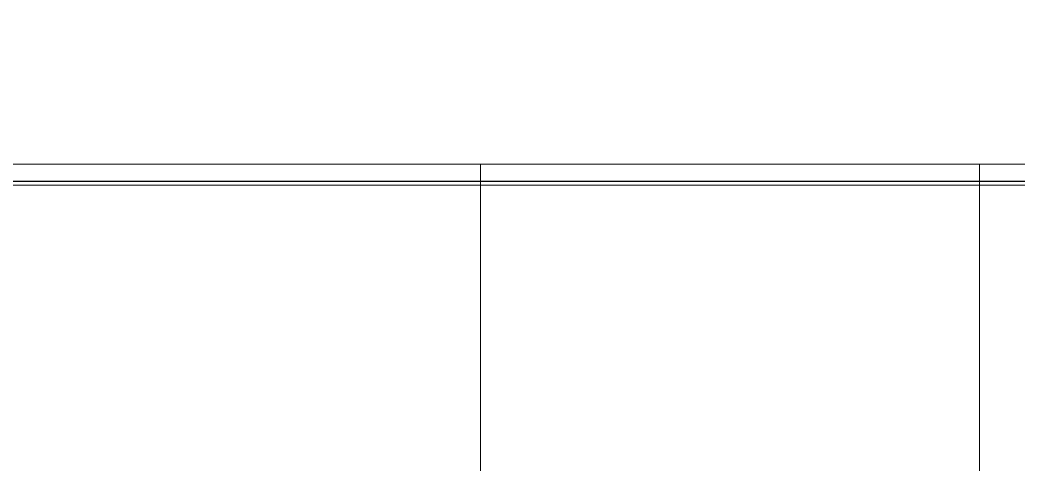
# Model space of a CAD drawing. Header units: millimetres. Extents: x -46169 to 237885, y -84465 to 18123.
# Drawn here: x 112282 to 113382, y -80064 to -79568 of the extents above; entities that cross this region are included whole.
import ezdxf

# ---------------------------------------------------------------- set-up
doc = ezdxf.new("R2010")
doc.units = ezdxf.units.MM
doc.header["$MEASUREMENT"] = 0
doc.linetypes.add('Wipeout_Contour', pattern=[1000, 0, -1000])
doc.layers.add('New_A-25-M_Wall_Ext', color=7, linetype='Continuous')
doc.layers.add('New_A-35-M_FFE_Fixed', color=7, linetype='Continuous')
doc.layers.add('New_A-35-M_FFE_Fixed_Pen_No__1', color=7, linetype='Continuous', lineweight=13)

# ---------------------------------------------------------------- blocks, each defined once
blk = doc.blocks.new('Section Elem_2_2', base_point=(64459.2, -84332.6))
at = {"color": 254, "linetype": 'Wipeout_Contour', "lineweight": 0, "ltscale": 822760.914262}
blk.add_wipeout([(110142.1, -80282.6), (110309.7, -80282.6), (110309.7, -79726.4), (114918.4, -79726.4), (114918.4, -78182.6), (110142.1, -78182.6)], dxfattribs=at).dxf.layer = 'New_A-25-M_Wall_Ext'
blk = doc.blocks.new('Section Elem_12_2', base_point=(64459.2, -84332.6))
at = {"color": 254, "linetype": 'Wipeout_Contour', "lineweight": 0, "ltscale": 553410.616974}
blk.add_wipeout([(112789.7, -79726.4), (112789.7, -79745.2), (113339.7, -79745.2), (113339.7, -79726.4)], dxfattribs=at).dxf.layer = 'New_A-35-M_FFE_Fixed'
at = {"layer": 'New_A-35-M_FFE_Fixed_Pen_No__1', "linetype": 'Continuous'}
blk.add_line((112789.7, -79726.4), (113339.7, -79726.4), dxfattribs=at)
at = {"color": 254, "linetype": 'Wipeout_Contour', "lineweight": 0, "ltscale": 553805.690771}
blk.add_wipeout([(113339.7, -79749.5), (112789.7, -79749.5), (112789.7, -80064.4), (113339.7, -80064.4)], dxfattribs=at).dxf.layer = 'New_A-35-M_FFE_Fixed'
at = {"color": 254, "linetype": 'Wipeout_Contour', "lineweight": 0, "ltscale": 553438.908504}
blk.add_wipeout([(113339.7, -79748.5), (113339.7, -79747.6), (112789.7, -79747.6), (112789.7, -79748.5)], dxfattribs=at).dxf.layer = 'New_A-35-M_FFE_Fixed'
at = {"color": 254, "linetype": 'Wipeout_Contour', "lineweight": 0, "ltscale": 553436.969705}
blk.add_wipeout([(113339.7, -79747.6), (113339.7, -79746.8), (112789.7, -79746.8), (112789.7, -79747.6)], dxfattribs=at).dxf.layer = 'New_A-35-M_FFE_Fixed'
at = {"color": 254, "linetype": 'Wipeout_Contour', "lineweight": 0, "ltscale": 553441.032395}
blk.add_wipeout([(112789.7, -79748.5), (112789.7, -79749.5), (113339.7, -79749.5), (113339.7, -79748.5)], dxfattribs=at).dxf.layer = 'New_A-35-M_FFE_Fixed'
at = {"color": 254, "linetype": 'Wipeout_Contour', "lineweight": 0, "ltscale": 553435.2905}
blk.add_wipeout([(113339.7, -79746.8), (113339.7, -79746.2), (112789.7, -79746.2), (112789.7, -79746.8)], dxfattribs=at).dxf.layer = 'New_A-35-M_FFE_Fixed'
at = {"color": 254, "linetype": 'Wipeout_Contour', "lineweight": 0, "ltscale": 553432.391429}
blk.add_wipeout([(113339.7, -79745.3), (113339.7, -79745.2), (112789.7, -79745.2), (112789.7, -79745.3)], dxfattribs=at).dxf.layer = 'New_A-35-M_FFE_Fixed'
at = {"color": 254, "linetype": 'Wipeout_Contour', "lineweight": 0, "ltscale": 553432.95652}
blk.add_wipeout([(113339.7, -79745.7), (113339.7, -79745.3), (112789.7, -79745.3), (112789.7, -79745.7)], dxfattribs=at).dxf.layer = 'New_A-35-M_FFE_Fixed'
at = {"color": 254, "linetype": 'Wipeout_Contour', "lineweight": 0, "ltscale": 553433.935415}
blk.add_wipeout([(112789.7, -79746.2), (113339.7, -79746.2), (113339.7, -79745.7), (112789.7, -79745.7)], dxfattribs=at).dxf.layer = 'New_A-35-M_FFE_Fixed'
at = {"layer": 'New_A-35-M_FFE_Fixed_Pen_No__1', "linetype": 'Continuous'}
for p, q in [((112789.7, -79745.2), (113339.7, -79745.2)), ((112789.7, -79749.5), (113339.7, -79749.5))]:
    blk.add_line(p, q, dxfattribs=at)
blk = doc.blocks.new('Section Elem_18_2', base_point=(64459.2, -84332.6))
at = {"color": 254, "linetype": 'Wipeout_Contour', "lineweight": 0, "ltscale": 555209.94922}
blk.add_wipeout([(113339.7, -79726.4), (113339.7, -79745.2), (113889.7, -79745.2), (113889.7, -79726.4)], dxfattribs=at).dxf.layer = 'New_A-35-M_FFE_Fixed'
at = {"layer": 'New_A-35-M_FFE_Fixed_Pen_No__1', "linetype": 'Continuous'}
blk.add_line((113339.7, -79726.4), (113889.7, -79726.4), dxfattribs=at)
at = {"color": 254, "linetype": 'Wipeout_Contour', "lineweight": 0, "ltscale": 555603.744337}
blk.add_wipeout([(113339.7, -80064.4), (113889.7, -80064.4), (113889.7, -79749.5), (113339.7, -79749.5)], dxfattribs=at).dxf.layer = 'New_A-35-M_FFE_Fixed'
at = {"color": 254, "linetype": 'Wipeout_Contour', "lineweight": 0, "ltscale": 555238.149074}
blk.add_wipeout([(113889.7, -79748.5), (113889.7, -79747.6), (113339.7, -79747.6), (113339.7, -79748.5)], dxfattribs=at).dxf.layer = 'New_A-35-M_FFE_Fixed'
at = {"color": 254, "linetype": 'Wipeout_Contour', "lineweight": 0, "ltscale": 555236.216557}
blk.add_wipeout([(113889.7, -79747.6), (113889.7, -79746.8), (113339.7, -79746.8), (113339.7, -79747.6)], dxfattribs=at).dxf.layer = 'New_A-35-M_FFE_Fixed'
at = {"color": 254, "linetype": 'Wipeout_Contour', "lineweight": 0, "ltscale": 555240.266082}
blk.add_wipeout([(113339.7, -79748.5), (113339.7, -79749.5), (113889.7, -79749.5), (113889.7, -79748.5)], dxfattribs=at).dxf.layer = 'New_A-35-M_FFE_Fixed'
at = {"color": 254, "linetype": 'Wipeout_Contour', "lineweight": 0, "ltscale": 555234.542794}
blk.add_wipeout([(113889.7, -79746.8), (113889.7, -79746.2), (113339.7, -79746.2), (113339.7, -79746.8)], dxfattribs=at).dxf.layer = 'New_A-35-M_FFE_Fixed'
at = {"color": 254, "linetype": 'Wipeout_Contour', "lineweight": 0, "ltscale": 555231.653117}
blk.add_wipeout([(113889.7, -79745.3), (113889.7, -79745.2), (113339.7, -79745.2), (113339.7, -79745.3)], dxfattribs=at).dxf.layer = 'New_A-35-M_FFE_Fixed'
at = {"color": 254, "linetype": 'Wipeout_Contour', "lineweight": 0, "ltscale": 555232.216377}
blk.add_wipeout([(113889.7, -79745.7), (113889.7, -79745.3), (113339.7, -79745.3), (113339.7, -79745.7)], dxfattribs=at).dxf.layer = 'New_A-35-M_FFE_Fixed'
at = {"color": 254, "linetype": 'Wipeout_Contour', "lineweight": 0, "ltscale": 555233.1921}
blk.add_wipeout([(113339.7, -79746.2), (113889.7, -79746.2), (113889.7, -79745.7), (113339.7, -79745.7)], dxfattribs=at).dxf.layer = 'New_A-35-M_FFE_Fixed'
at = {"layer": 'New_A-35-M_FFE_Fixed_Pen_No__1', "linetype": 'Continuous'}
for p, q in [((113339.7, -79726.4), (113339.7, -79745.2)), ((113339.7, -79745.2), (113889.7, -79745.2)), ((113339.7, -79745.3), (113339.7, -79745.2)), ((113339.7, -79745.7), (113339.7, -79745.3)), ((113339.7, -79746.2), (113339.7, -79745.7)), ((113339.7, -79746.8), (113339.7, -79746.2)), ((113339.7, -79747.6), (113339.7, -79746.8)), ((113339.7, -79748.5), (113339.7, -79747.6)), ((113339.7, -79749.5), (113339.7, -79748.5)), ((113339.7, -79749.5), (113889.7, -79749.5)), ((113339.7, -80064.4), (113339.7, -79749.5))]:
    blk.add_line(p, q, dxfattribs=at)
blk = doc.blocks.new('Section Elem_19_2', base_point=(64459.2, -84332.6))
at = {"color": 254, "linetype": 'Wipeout_Contour', "lineweight": 0, "ltscale": 551614.189868}
blk.add_wipeout([(112239.7, -79726.4), (112239.7, -79745.2), (112789.7, -79745.2), (112789.7, -79726.4)], dxfattribs=at).dxf.layer = 'New_A-35-M_FFE_Fixed'
at = {"layer": 'New_A-35-M_FFE_Fixed_Pen_No__1', "linetype": 'Continuous'}
blk.add_line((112239.7, -79726.4), (112789.7, -79726.4), dxfattribs=at)
at = {"color": 254, "linetype": 'Wipeout_Contour', "lineweight": 0, "ltscale": 552010.548592}
blk.add_wipeout([(112239.7, -79749.5), (112239.7, -80064.4), (112789.7, -80064.4), (112789.7, -79749.5)], dxfattribs=at).dxf.layer = 'New_A-35-M_FFE_Fixed'
at = {"color": 254, "linetype": 'Wipeout_Contour', "lineweight": 0, "ltscale": 551642.573528}
blk.add_wipeout([(112789.7, -79747.6), (112239.7, -79747.6), (112239.7, -79748.5), (112789.7, -79748.5)], dxfattribs=at).dxf.layer = 'New_A-35-M_FFE_Fixed'
at = {"color": 254, "linetype": 'Wipeout_Contour', "lineweight": 0, "ltscale": 551640.628417}
blk.add_wipeout([(112789.7, -79746.8), (112239.7, -79746.8), (112239.7, -79747.6), (112789.7, -79747.6)], dxfattribs=at).dxf.layer = 'New_A-35-M_FFE_Fixed'
at = {"color": 254, "linetype": 'Wipeout_Contour', "lineweight": 0, "ltscale": 551644.704359}
blk.add_wipeout([(112239.7, -79748.5), (112239.7, -79749.5), (112789.7, -79749.5), (112789.7, -79748.5)], dxfattribs=at).dxf.layer = 'New_A-35-M_FFE_Fixed'
at = {"color": 254, "linetype": 'Wipeout_Contour', "lineweight": 0, "ltscale": 551638.943731}
blk.add_wipeout([(112789.7, -79746.2), (112239.7, -79746.2), (112239.7, -79746.8), (112789.7, -79746.8)], dxfattribs=at).dxf.layer = 'New_A-35-M_FFE_Fixed'
at = {"color": 254, "linetype": 'Wipeout_Contour', "lineweight": 0, "ltscale": 551636.035256}
blk.add_wipeout([(112239.7, -79745.3), (112789.7, -79745.3), (112789.7, -79745.2), (112239.7, -79745.2)], dxfattribs=at).dxf.layer = 'New_A-35-M_FFE_Fixed'
at = {"color": 254, "linetype": 'Wipeout_Contour', "lineweight": 0, "ltscale": 551636.602142}
blk.add_wipeout([(112789.7, -79745.3), (112239.7, -79745.3), (112239.7, -79745.7), (112789.7, -79745.7)], dxfattribs=at).dxf.layer = 'New_A-35-M_FFE_Fixed'
at = {"color": 254, "linetype": 'Wipeout_Contour', "lineweight": 0, "ltscale": 551637.584256}
blk.add_wipeout([(112239.7, -79746.2), (112789.7, -79746.2), (112789.7, -79745.7), (112239.7, -79745.7)], dxfattribs=at).dxf.layer = 'New_A-35-M_FFE_Fixed'
at = {"layer": 'New_A-35-M_FFE_Fixed_Pen_No__1', "linetype": 'Continuous'}
for p, q in [((112789.7, -79726.4), (112789.7, -79745.2)), ((112239.7, -79745.2), (112789.7, -79745.2)), ((112239.7, -79749.5), (112789.7, -79749.5)), ((112789.7, -79745.3), (112789.7, -79745.2)), ((112789.7, -79745.7), (112789.7, -79745.3)), ((112789.7, -79746.2), (112789.7, -79745.7)), ((112789.7, -79746.8), (112789.7, -79746.2)), ((112789.7, -79747.6), (112789.7, -79746.8)), ((112789.7, -79748.5), (112789.7, -79747.6)), ((112789.7, -79749.5), (112789.7, -79748.5)), ((112789.7, -80064.4), (112789.7, -79749.5))]:
    blk.add_line(p, q, dxfattribs=at)

msp = doc.modelspace()

# ---------------------------------------------------------------- block references
at = {"layer": 'New_A-25-M_Wall_Ext'}
msp.add_blockref('Section Elem_2_2', (64459.2, -84332.6), dxfattribs=at)

# ---------------------------------------------------------------- next in the draw order: block references
at = {"layer": 'New_A-35-M_FFE_Fixed'}
msp.add_blockref('Section Elem_12_2', (64459.2, -84332.6), dxfattribs=at)

# ---------------------------------------------------------------- next in the draw order: block references
for name in ['Section Elem_19_2', 'Section Elem_18_2']:
    msp.add_blockref(name, (64459.2, -84332.6), dxfattribs=at)

doc.saveas('drawing.dxf')
